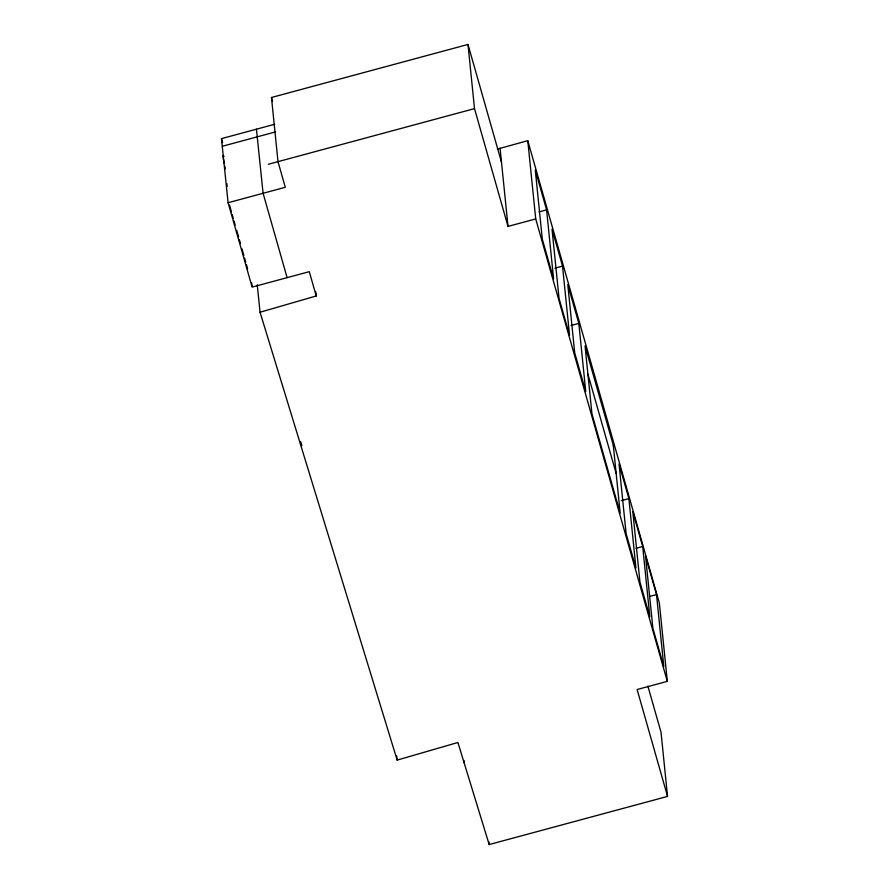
<?xml version="1.0" encoding="UTF-8"?>
<svg xmlns="http://www.w3.org/2000/svg" width="889" height="889" viewBox="0 0 889 889"><rect width="100%" height="100%" fill="white"/><g stroke="black" fill="none" stroke-linecap="round" stroke-linejoin="round"><path stroke-width="1.33" d="M497.462 149.085L527.777 140.662L659.36 603.109L667.317 681.374L637.124 689.52L667.539 796.411L489.161 844.55L457.913 742.493L397.15 760.095L260.044 312.239L257.254 284.78M260.044 312.239L316.217 295.97L315.795 291.87M316.217 295.97L309.294 271.667L252.12 287.103L228.106 202.725L285.291 187.29L278.001 161.654L271.478 97.49L467.992 44.45L501.507 162.231M228.106 202.725L221.461 138.64L274.723 124.26M222.372 146.252L275.634 131.883M268.334 164.265L474.504 108.625L467.992 44.45M539.001 211.893L546.591 209.848L535.3 170.188L542.312 239.197L553.591 278.857L546.591 209.848M474.504 108.625L508.019 226.406L535.723 218.927L527.777 140.662M554.914 268.156L562.526 266.1L552.013 229.173L559.048 298.426L569.56 335.364L562.526 266.1M571.105 325.496L578.828 323.407L567.782 284.602L574.705 352.789L585.751 391.593L578.828 323.407M621.344 500.64L628.879 498.607L619.044 464.058L626.112 533.578L635.946 568.127L628.879 498.607M636.002 548.313L642.691 546.502L632.812 511.786L639.969 582.173L649.848 616.899L642.691 546.502M649.915 596.363L656.504 594.597L645.558 556.125L652.87 628.167L663.816 666.628L656.504 594.597M300.715 441.766L301.893 445.645M221.461 138.64L222.594 142.618M587.918 374.202L616.155 473.426M535.723 218.927L667.317 681.374M647.881 686.097L661.027 732.28L667.539 796.411M271.478 97.49L272.612 101.479M287.103 277.657L263.088 193.28L256.443 129.194M229.54 205.181L231.418 211.804M232.173 214.449L233.307 218.427M234.063 221.072L235.185 225.05M236.696 230.34L238.585 236.963M239.33 239.608L240.463 243.586M241.975 248.887L243.853 255.499M244.608 258.154L245.742 262.122M246.497 264.778L247.62 268.745M500.074 148.141L508.019 226.406M488.883 841.816L489.161 844.55M463.969 760.451L464.247 763.184M396.727 755.972L397.15 760.095M251.698 283.002L251.976 285.736M226.873 183.679L227.14 186.368M225.362 168.854A41.527 1.956 74.9 0 1 224.739 165.999M224.195 163.398A41.527 1.956 74.9 0 1 223.972 156.431M613.288 445.211L585.051 345.977L591.952 413.907L620.189 513.131L613.288 445.211"/></g></svg>
